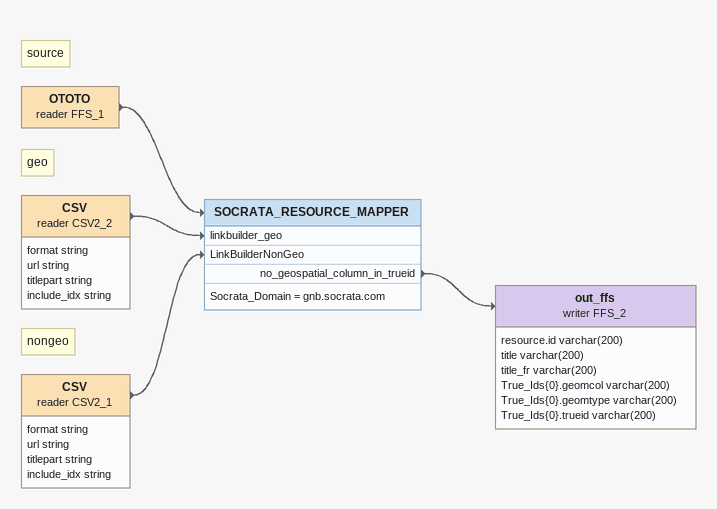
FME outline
Note: source
OTOTO (reader FFS_1)
    -> SOCRATA_RESOURCE_MAPPER
Note: geo
CSV (reader CSV2_2)
    attributes: format string, url string, titlepart string, include_idx string
    -> SOCRATA_RESOURCE_MAPPER [linkbuilder_geo]
Note: nongeo
CSV (reader CSV2_1)
    attributes: format string, url string, titlepart string, include_idx string
    -> SOCRATA_RESOURCE_MAPPER [LinkBuilderNonGeo]
SOCRATA_RESOURCE_MAPPER
    Socrata_Domain = gnb.socrata.com
    no_geospatial_column_in_trueid -> out_ffs (writer FFS_2)
out_ffs (writer FFS_2)
    attributes: resource.id varchar(200), title varchar(200), title_fr varchar(200), True_Ids{0}.geomcol varchar(200), True_Ids{0}.geomtype varchar(200), True_Ids{0}.trueid varchar(200)
